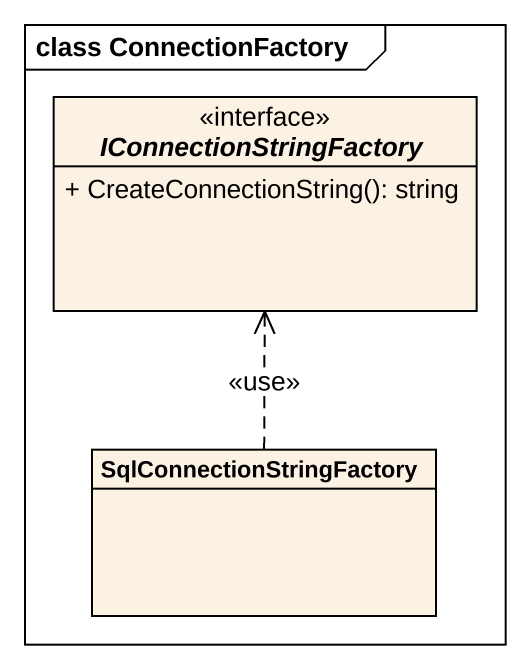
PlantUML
@startuml
mainframe class ConnectionFactory
hide circle
hide empty members
skinparam classAttributeIconSize 0
interface IConnectionStringFactory {
  + CreateConnectionString(): string
}
class SqlConnectionStringFactory
SqlConnectionStringFactory .up.> IConnectionStringFactory : <<use>>
@enduml
